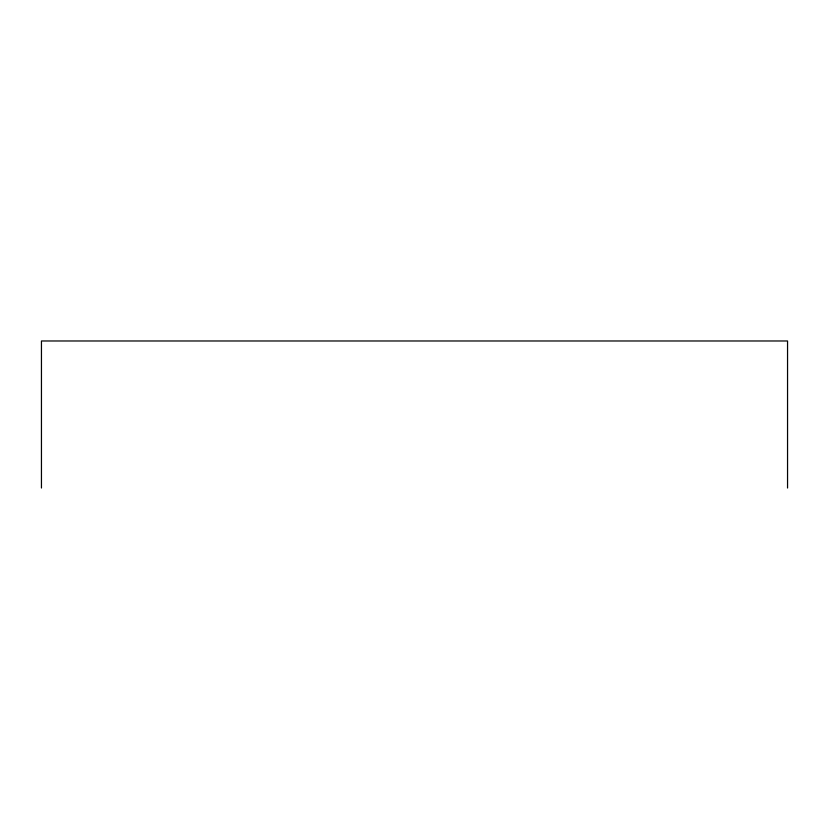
<?xml version="1.0" encoding="UTF-8"?>
<svg xmlns="http://www.w3.org/2000/svg" width="829" height="829" viewBox="0 0 829 829"><rect width="100%" height="100%" fill="white"/><g stroke="black" fill="none" stroke-linecap="round" stroke-linejoin="round"><path stroke-width="1.24" d="M787.55 488.022L787.55 340.978L41.45 340.978L41.45 488.022"/></g></svg>
